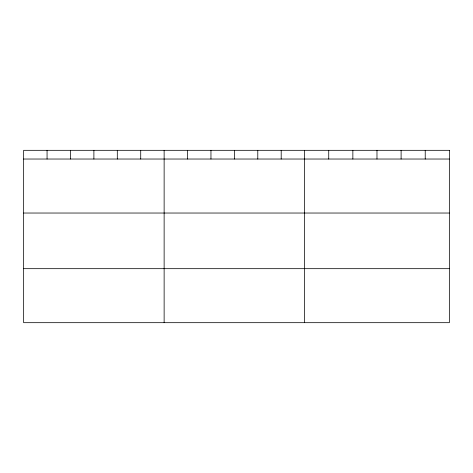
<?xml version="1.0" encoding="UTF-8"?>
<svg xmlns="http://www.w3.org/2000/svg" width="473" height="473" viewBox="0 0 473 473"><rect width="100%" height="100%" fill="white"/><g stroke="black" fill="none" stroke-linecap="round" stroke-linejoin="round"><path stroke-width="0.71" d="M23.65 159.029L449.35 159.029M23.65 213.033L449.35 213.033M23.65 268.676L449.35 268.676M425.227 150.319L425.227 159.029M401.104 150.319L401.104 159.029M376.981 150.319L376.981 159.029M352.858 150.319L352.858 159.029M328.735 150.319L328.735 159.029M304.612 150.319L304.612 322.681M281.199 150.319L281.199 159.029M257.785 150.319L257.785 159.029M234.371 150.319L234.371 159.029M210.958 150.319L210.958 159.029M187.544 150.319L187.544 159.029M164.131 150.319L164.131 322.681M140.718 150.319L140.718 159.029M117.304 150.319L117.304 159.029M93.891 150.319L93.891 159.029M70.477 150.319L70.477 159.029M47.063 150.319L47.063 159.029M449.35 150.319L23.65 150.319L23.65 322.681L449.35 322.681L449.35 150.319"/></g></svg>
